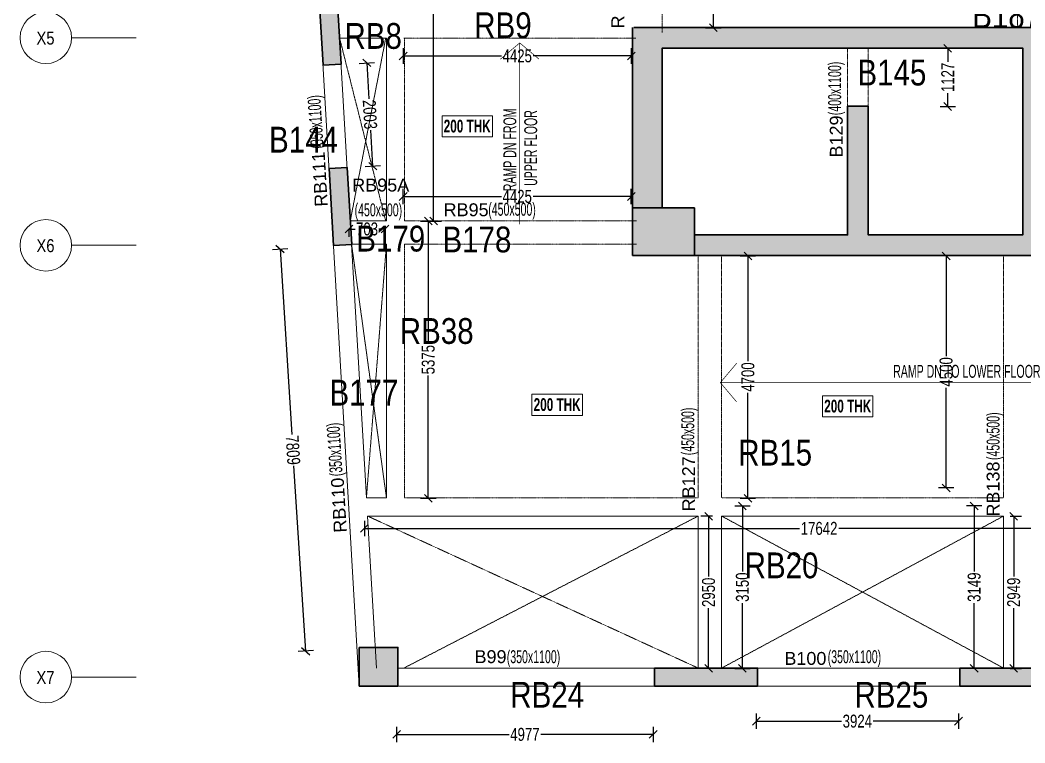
# Model space of a CAD drawing. Header units: millimetres. Extents: x 0 to 72183, y 72 to 62889.
# Drawn here: x 0 to 19496, y 4450 to 18467 of the extents above; entities that cross this region are included whole.
import ezdxf
from ezdxf.enums import TextEntityAlignment as Align

# ---------------------------------------------------------------- set-up
doc = ezdxf.new("R2010")
doc.units = ezdxf.units.MM
doc.linetypes.add('Grid Line', pattern=[2222.5, 1270, -317.5, 317.5, -317.5])
doc.linetypes.add('HIDDEN', pattern=[0.375, 0.25, -0.125])
for name, color, linetype, lineweight in [('A-FLOR-IDEN', 11, 'Continuous', 9), ('A-GRIDS', 8, 'Continuous', 9), ('A-HIDD-ABVE', 8, 'HIDDEN', 20), ('S-BEAM', 7, 'Continuous', 18), ('S-BEAM-IDEN', 2, 'Continuous', 9), ('S-COL HATCH', 9, 'Continuous', 0), ('S-COLS', 5, 'Continuous', 35), ('S-GRIDS', 8, 'Continuous', 9)]:
    doc.layers.add(name, color=color, linetype=linetype, lineweight=lineweight)
for name, color, linetype in [('Abhinav working', 6, 'Continuous'), ('Beam Nos', 7, 'Continuous'), ('changes', 7, 'Continuous')]:
    doc.layers.add(name, color=color, linetype=linetype)
doc.styles.add('Arial Narrow', font='ARIALN.TTF', dxfattribs={"height": 400})
doc.styles.add('Dim.s & Anno.(Misc.)', font='ARIALN.TTF')
doc.styles.add('SC-BBS1', font='SansSerif')
doc.styles.add('SOBHA', font='swisscl.ttf')
doc.styles.add('Swis721 LtCn BT', font='swisscl.ttf', dxfattribs={"width": 0.9, "height": 233.355162})
doc.styles.add('Swis721 LtCn BT_B', font='', dxfattribs={"width": 0.9, "height": 246.918336})
doc.styles.get('Swis721 LtCn BT_B').set_extended_font_data('Swis721 LtCn BT', bold=True)
doc.dimstyles.new('S-100', dxfattribs={"dimscale": 100, "dimtxt": 2.5, "dimasz": 1.5, "dimexe": 1.5, "dimexo": 1.5, "dimgap": 0.1, "dimtad": 0, "dimdec": 0, "dimrnd": 0.0005, "dimzin": 0, "dimdsep": 46, "dimtxsty": 'SOBHA', "dimblk": 'OBLIQUE', "dimcen": 0.09, "dimclrd": 8, "dimclre": 8, "dimclrt": 6, "dimadec": 0, "dimazin": 0, "dimtfac": 1, "dimtdec": 0, "dimtofl": 0, "dimtmove": 0, "dimatfit": 3, "dimfxl": 1.5, "dimfxlon": 1, "dimtolj": 1, "dimtzin": 0, "dimlwd": -1, "dimlwe": -1, "dimarcsym": 0})

# ---------------------------------------------------------------- blocks, each defined once
blk = doc.blocks.new('A$C0921b736')
at = {"layer": 'S-COL HATCH', "transparency": 33554687}
h = blk.add_hatch(color=256, dxfattribs=at)
h.dxf.hatch_style = 1
h.paths.add_polyline_path([(7571, 4775), (7571, 1150), (4571, 1150), (4571, 3648), (4171, 3648), (4171, 1150), (1200, 1150), (1200, 750), (10085, 750), (10085, 1150), (7971, 1150), (7971, 5175), (0, 5175), (0, 1675), (575, 1675), (575, 4775)])
h = blk.add_hatch(color=256, dxfattribs=at)
h.dxf.hatch_style = 1
h.paths.add_polyline_path([(0, 1675), (0, 750), (1200, 750), (1200, 1675)])
at = {"layer": 'S-COLS'}
for points in [[(0, 5175), (0, 1675), (575, 1675), (575, 4775), (7571, 4775), (7571, 1150), (4571, 1150), (4571, 3648), (4171, 3648), (4171, 1150), (1200, 1150), (1200, 750), (10085, 750)], [(10085, 1150), (7971, 1150), (7971, 5175), (25, 5175)]]:
    blk.add_lwpolyline(points, dxfattribs=at)
at = {"layer": 'S-COLS', "elevation": 0}
blk.add_lwpolyline([(0, 750), (1200, 750), (1200, 1675), (0, 1675)], close=True, dxfattribs=at)
blk = doc.blocks.new('A$Cb7cd9481')
at = {"layer": 'S-COL HATCH', "transparency": 33554687}
h = blk.add_hatch(color=256, dxfattribs=at)
h.dxf.hatch_style = 1
h.paths.add_polyline_path([(-13962, -536), (-13875, -2034), (-13525, -2014), (-13613, -516)])
h = blk.add_hatch(color=256, dxfattribs=at)
h.dxf.hatch_style = 1
h.paths.add_polyline_path([(-13758, -4034), (-13671, -5531), (-13321, -5511), (-13409, -4014)])
h = blk.add_hatch(color=256, dxfattribs=at)
h.dxf.hatch_style = 1
h.paths.add_polyline_path([(-12423, -14074), (-12423, -13324), (-13173, -13324), (-13173, -14074)])
h = blk.add_hatch(color=256, dxfattribs=at)
h.dxf.hatch_style = 1
h.paths.add_polyline_path([(-5446, -14074), (-5446, -13724), (-7446, -13724), (-7446, -14074)])
h = blk.add_hatch(color=256, dxfattribs=at)
h.dxf.hatch_style = 1
h.paths.add_polyline_path([(478, -14074), (478, -13724), (-1522, -13724), (-1522, -14074)])
at = {"layer": 'S-COLS', "elevation": 0}
for points in [[(-13962, -536), (-13613, -516), (-13525, -2014), (-13875, -2034)], [(-13758, -4034), (-13409, -4014), (-13321, -5511), (-13671, -5531)], [(-13173, -13324), (-12423, -13324), (-12423, -14074), (-13173, -14074)], [(-7446, -13724), (-5446, -13724), (-5446, -14074), (-7446, -14074)], [(-1522, -13724), (478, -13724), (478, -14074), (-1522, -14074)]]:
    blk.add_lwpolyline(points, close=True, dxfattribs=at)
blk = doc.blocks.new('Grid - Type 1 Structural-6743905-9TH FLOOR LVL')
at = {"layer": 'A-GRIDS'}
blk.add_circle((0, 0), 4, dxfattribs=at)
blk = doc.blocks.new('A$C45bf0ae9')
at = {"layer": 'S-GRIDS', "linetype": 'Grid Line'}
for p, q in [((-17504, -1500), (-18754, -1500)), ((-17504, -5525), (-18754, -5525)), ((-17504, -13899), (-18754, -13899))]:
    blk.add_line(p, q, dxfattribs=at)
at = {"layer": 'A-GRIDS', "xscale": 124.9999999999999, "yscale": 124.9999999999999, "zscale": 124.9999999999999, "rotation": 89.99999999999982}
for p in [(-19254, -1500), (-19254, -5525), (-19254, -13899)]:
    blk.add_blockref('Grid - Type 1 Structural-6743905-9TH FLOOR LVL', p, dxfattribs=at)
at = {"layer": 'A-GRIDS', "lineweight": 18, "char_height": 250, "width": 440.93, "attachment_point": 1, "style": 'Arial Narrow'}
for s, insert in [('X5', (-19437, -1382)), ('X6', (-19437, -5407)), ('X7', (-19437, -13781))]:
    blk.add_mtext(s, dxfattribs=dict(at, insert=insert))
blk = doc.blocks.new('_OBLIQUE')
at = {"color": 0, "linetype": 'ByBlock'}
blk.add_line((-0.5, -0.5), (0.5, 0.5), dxfattribs=at)
blk = doc.blocks.new('*D382')
at = {"layer": 'Abhinav working', "color": 8, "transparency": 16777216}
for p, q in [((6579, 17628), (6878, 17645)), ((6728, 17637), (6769, 16943)), ((6845, 15637), (6804, 16330)), ((6695, 15628), (6994, 15645))]:
    blk.add_line(p, q, dxfattribs=at)
at = {"layer": 'Defpoints', "color": 0, "transparency": 16777216}
for p in [(6203, 17606, 0), (6320, 15606, 0), (6845, 15637)]:
    blk.add_point(p, dxfattribs=at)
at = {"layer": 'Abhinav working', "color": 8, "transparency": 16777216, "xscale": 150, "yscale": 150, "zscale": 150}
for p, rotation in [((6728, 17637), 93.32691312974288), ((6845, 15637), 273.3269131297429)]:
    blk.add_blockref('_OBLIQUE', p, dxfattribs=dict(at, rotation=rotation))
at = {"layer": 'Abhinav working', "color": 6, "transparency": 16777216, "insert": (6787, 16637), "char_height": 250, "attachment_point": 5, "rotation": 273.3269, "style": 'SOBHA'}
blk.add_mtext('\\A1;2003', dxfattribs=at)
blk = doc.blocks.new('*D383')
at = {"layer": 'Abhinav working', "color": 8, "transparency": 16777216}
for p, q in [((17849, 17920), (18149, 17920)), ((17999, 17920), (17999, 17659)), ((17999, 16792), (17999, 17053)), ((17849, 16792), (18149, 16792))]:
    blk.add_line(p, q, dxfattribs=at)
at = {"layer": 'Defpoints', "color": 0, "transparency": 16777216}
for p in [(16429, 17920), (16429, 16792), (17999, 16792)]:
    blk.add_point(p, dxfattribs=at)
at = {"layer": 'Abhinav working', "color": 8, "transparency": 16777216, "xscale": 150, "yscale": 150, "zscale": 150}
for p, rotation in [((17999, 17920), 90), ((17999, 16792), 270)]:
    blk.add_blockref('_OBLIQUE', p, dxfattribs=dict(at, rotation=rotation))
at = {"layer": 'Abhinav working', "color": 6, "transparency": 16777216, "insert": (17999, 17356), "char_height": 250, "attachment_point": 5, "rotation": 90, "style": 'SOBHA'}
blk.add_mtext('\\A1;1127', dxfattribs=at)
blk = doc.blocks.new('*D401')
at = {"layer": 'Abhinav working', "color": 8, "transparency": 16777216}
for p, q in [((7860, 28613), (8160, 28613)), ((8010, 28613), (8017, 21973)), ((8024, 14570), (8017, 21210)), ((7874, 14570), (8174, 14571))]:
    blk.add_line(p, q, dxfattribs=at)
at = {"layer": 'Defpoints', "color": 0, "transparency": 16777216}
for p in [(7419, 28612), (8010, 28613), (7433, 14570)]:
    blk.add_point(p, dxfattribs=at)
at = {"layer": 'Abhinav working', "color": 8, "transparency": 16777216, "xscale": 150, "yscale": 150, "zscale": 150}
for p, rotation in [((8010, 28613), 90.05859092830411), ((8024, 14570), 270.0585909283041)]:
    blk.add_blockref('_OBLIQUE', p, dxfattribs=dict(at, rotation=rotation))
at = {"layer": 'Abhinav working', "color": 6, "transparency": 16777216, "insert": (8017, 21592), "char_height": 250, "attachment_point": 5, "rotation": 270.0586, "style": 'SOBHA'}
blk.add_mtext('\\A1;14042', dxfattribs=at)
blk = doc.blocks.new('*D402')
at = {"layer": 'Abhinav working', "color": 8, "transparency": 16777216}
for p, q in [((7770, 14570), (8070, 14570)), ((7920, 14570), (7920, 12189)), ((7920, 9195), (7920, 11576)), ((7770, 9195), (8070, 9195))]:
    blk.add_line(p, q, dxfattribs=at)
at = {"layer": 'Defpoints', "color": 0, "transparency": 16777216}
for p in [(7433, 14570, 0), (7433, 9195, 0), (7920, 9195)]:
    blk.add_point(p, dxfattribs=at)
at = {"layer": 'Abhinav working', "color": 8, "transparency": 16777216, "xscale": 150, "yscale": 150, "zscale": 150}
for p, rotation in [((7920, 14570), 90), ((7920, 9195), 270)]:
    blk.add_blockref('_OBLIQUE', p, dxfattribs=dict(at, rotation=rotation))
at = {"layer": 'Abhinav working', "color": 6, "transparency": 16777216, "insert": (7920, 11882), "char_height": 250, "attachment_point": 5, "rotation": 90, "style": 'SOBHA'}
blk.add_mtext('\\A1;5375', dxfattribs=at)
blk = doc.blocks.new('*D404')
at = {"layer": 'Abhinav working', "color": 8, "transparency": 16777216}
for p, q in [((7433, 17922), (7433, 17622)), ((7433, 17772), (9338, 17772)), ((11858, 17772), (9954, 17772)), ((11858, 17922), (11858, 17622))]:
    blk.add_line(p, q, dxfattribs=at)
at = {"layer": 'Defpoints', "color": 0, "transparency": 16777216}
for p in [(7433, 18112), (11858, 18112), (11858, 17772)]:
    blk.add_point(p, dxfattribs=at)
at = {"layer": 'Abhinav working', "color": 8, "transparency": 16777216, "xscale": 150, "yscale": 150, "zscale": 150, "rotation": 180}
blk.add_blockref('_OBLIQUE', (7433, 17772), dxfattribs=at)
at = {"layer": 'Abhinav working', "color": 8, "transparency": 16777216, "xscale": 150, "yscale": 150, "zscale": 150}
blk.add_blockref('_OBLIQUE', (11858, 17772), dxfattribs=at)
at = {"layer": 'Abhinav working', "color": 6, "transparency": 16777216, "insert": (9646, 17772), "char_height": 250, "attachment_point": 5, "style": 'SOBHA'}
blk.add_mtext('\\A1;4425', dxfattribs=at)
blk = doc.blocks.new('*D410')
at = {"layer": 'Abhinav working', "color": 8, "transparency": 16777216}
for p, q in [((13972, 13895), (14272, 13895)), ((14122, 13895), (14122, 11853)), ((14122, 9195), (14122, 11236)), ((13972, 9195), (14272, 9195))]:
    blk.add_line(p, q, dxfattribs=at)
at = {"layer": 'Defpoints', "color": 0, "transparency": 16777216}
for p in [(13583, 13895), (14122, 13895), (13583, 9195)]:
    blk.add_point(p, dxfattribs=at)
at = {"layer": 'Abhinav working', "color": 8, "transparency": 16777216, "xscale": 150, "yscale": 150, "zscale": 150}
for p, rotation in [((14122, 13895), 90), ((14122, 9195), 270)]:
    blk.add_blockref('_OBLIQUE', p, dxfattribs=dict(at, rotation=rotation))
at = {"layer": 'Abhinav working', "color": 6, "transparency": 16777216, "insert": (14122, 11545), "char_height": 250, "attachment_point": 5, "rotation": 90, "style": 'SOBHA'}
blk.add_mtext('\\A1;4700', dxfattribs=at)
blk = doc.blocks.new('*D411')
at = {"layer": 'Abhinav working', "color": 8, "transparency": 16777216}
for p, q in [((18118, 13895), (17818, 13895)), ((17968, 13895), (17968, 11953)), ((17968, 9395), (17968, 11336)), ((18118, 9395), (17818, 9395))]:
    blk.add_line(p, q, dxfattribs=at)
at = {"layer": 'Defpoints', "color": 0, "transparency": 16777216}
for p in [(17968, 13895), (19057, 13895), (19057, 9395)]:
    blk.add_point(p, dxfattribs=at)
at = {"layer": 'Abhinav working', "color": 8, "transparency": 16777216, "xscale": 150, "yscale": 150, "zscale": 150}
for p, rotation in [((17968, 13895), 90), ((17968, 9395), 270)]:
    blk.add_blockref('_OBLIQUE', p, dxfattribs=dict(at, rotation=rotation))
at = {"layer": 'Abhinav working', "color": 6, "transparency": 16777216, "insert": (17968, 11645), "char_height": 250, "attachment_point": 5, "rotation": 90, "style": 'SOBHA'}
blk.add_mtext('\\A1;4500', dxfattribs=at)
blk = doc.blocks.new('*D412')
at = {"layer": 'Abhinav working', "color": 8, "transparency": 16777216}
for p, q in [((6682, 8759), (6682, 8459)), ((6682, 8609), (15121, 8609)), ((24324, 8609), (15885, 8609)), ((24324, 8759), (24324, 8459))]:
    blk.add_line(p, q, dxfattribs=at)
at = {"layer": 'Defpoints', "color": 0, "transparency": 16777216}
for p in [(6682, 9395), (24324, 9395), (6682, 8609)]:
    blk.add_point(p, dxfattribs=at)
at = {"layer": 'Abhinav working', "color": 8, "transparency": 16777216, "xscale": 150, "yscale": 150, "zscale": 150, "rotation": 180}
blk.add_blockref('_OBLIQUE', (6682, 8609), dxfattribs=at)
at = {"layer": 'Abhinav working', "color": 8, "transparency": 16777216, "xscale": 150, "yscale": 150, "zscale": 150}
blk.add_blockref('_OBLIQUE', (24324, 8609), dxfattribs=at)
at = {"layer": 'Abhinav working', "color": 6, "transparency": 16777216, "insert": (15503, 8609), "char_height": 250, "attachment_point": 5, "style": 'SOBHA'}
blk.add_mtext('\\A1;17642', dxfattribs=at)
blk = doc.blocks.new('*D416')
at = {"layer": 'Abhinav working', "color": 8, "transparency": 16777216}
for p, q in [((13866, 9045), (14166, 9045)), ((14016, 9045), (14016, 7776)), ((14016, 5895), (14016, 7163)), ((13866, 5895), (14166, 5895))]:
    blk.add_line(p, q, dxfattribs=at)
at = {"layer": 'Defpoints', "color": 0, "transparency": 16777216}
for p in [(13583, 9045), (14016, 9045), (13583, 5895)]:
    blk.add_point(p, dxfattribs=at)
at = {"layer": 'Abhinav working', "color": 8, "transparency": 16777216, "xscale": 150, "yscale": 150, "zscale": 150}
for p, rotation in [((14016, 9045), 90), ((14016, 5895), 270)]:
    blk.add_blockref('_OBLIQUE', p, dxfattribs=dict(at, rotation=rotation))
at = {"layer": 'Abhinav working', "color": 6, "transparency": 16777216, "insert": (14016, 7470), "char_height": 250, "attachment_point": 5, "rotation": 90, "style": 'SOBHA'}
blk.add_mtext('\\A1;3150', dxfattribs=at)
blk = doc.blocks.new('*D417')
at = {"layer": 'Abhinav working', "color": 8, "transparency": 16777216}
for p, q in [((18662, 9045), (18362, 9045)), ((18512, 9045), (18512, 7777)), ((18512, 5896), (18512, 7163)), ((18662, 5896), (18362, 5896))]:
    blk.add_line(p, q, dxfattribs=at)
at = {"layer": 'Defpoints', "color": 0, "transparency": 16777216}
for p in [(19057, 9045), (18512, 5896), (19057, 5896, 0)]:
    blk.add_point(p, dxfattribs=at)
at = {"layer": 'Abhinav working', "color": 8, "transparency": 16777216, "xscale": 150, "yscale": 150, "zscale": 150}
for p, rotation in [((18512, 9045), 90), ((18512, 5896), 270)]:
    blk.add_blockref('_OBLIQUE', p, dxfattribs=dict(at, rotation=rotation))
at = {"layer": 'Abhinav working', "color": 6, "transparency": 16777216, "insert": (18512, 7470), "char_height": 250, "attachment_point": 5, "rotation": 90, "style": 'SOBHA'}
blk.add_mtext('\\A1;3149', dxfattribs=at)
blk = doc.blocks.new('*D420')
at = {"layer": 'Abhinav working', "color": 8, "transparency": 16777216}
for p, q in [((7306, 4764), (7306, 4464)), ((12283, 4764), (12283, 4464)), ((7306, 4614), (9487, 4614)), ((12283, 4614), (10102, 4614))]:
    blk.add_line(p, q, dxfattribs=at)
at = {"layer": 'Defpoints', "color": 0, "transparency": 16777216}
for p in [(7306, 5546, 0), (12283, 5546), (12283, 4614)]:
    blk.add_point(p, dxfattribs=at)
at = {"layer": 'Abhinav working', "color": 8, "transparency": 16777216, "xscale": 150, "yscale": 150, "zscale": 150, "rotation": 180}
blk.add_blockref('_OBLIQUE', (7306, 4614), dxfattribs=at)
at = {"layer": 'Abhinav working', "color": 8, "transparency": 16777216, "xscale": 150, "yscale": 150, "zscale": 150}
blk.add_blockref('_OBLIQUE', (12283, 4614), dxfattribs=at)
at = {"layer": 'Abhinav working', "color": 6, "transparency": 16777216, "insert": (9795, 4614), "char_height": 250, "attachment_point": 5, "style": 'SOBHA'}
blk.add_mtext('\\A1;4977', dxfattribs=at)
blk = doc.blocks.new('*D421')
at = {"layer": 'Abhinav working', "color": 8, "transparency": 16777216}
for p, q in [((14283, 5021), (14283, 4721)), ((18207, 5021), (18207, 4721)), ((14283, 4871), (15937, 4871)), ((18207, 4871), (16553, 4871))]:
    blk.add_line(p, q, dxfattribs=at)
at = {"layer": 'Defpoints', "color": 0, "transparency": 16777216}
for p in [(14283, 5546), (18207, 5546, 0), (18207, 4871)]:
    blk.add_point(p, dxfattribs=at)
at = {"layer": 'Abhinav working', "color": 8, "transparency": 16777216, "xscale": 150, "yscale": 150, "zscale": 150, "rotation": 180}
blk.add_blockref('_OBLIQUE', (14283, 4871), dxfattribs=at)
at = {"layer": 'Abhinav working', "color": 8, "transparency": 16777216, "xscale": 150, "yscale": 150, "zscale": 150}
blk.add_blockref('_OBLIQUE', (18207, 4871), dxfattribs=at)
at = {"layer": 'Abhinav working', "color": 6, "transparency": 16777216, "insert": (16245, 4871), "char_height": 250, "attachment_point": 5, "style": 'SOBHA'}
blk.add_mtext('\\A1;3924', dxfattribs=at)
blk = doc.blocks.new('*D294')
at = {"layer": 'Abhinav working', "color": 8, "transparency": 16777216}
for p, q in [((5194, 14033), (4895, 14014)), ((5045, 14024), (5274, 10433)), ((5543, 6231), (5313, 9822)), ((5692, 6241), (5393, 6221))]:
    blk.add_line(p, q, dxfattribs=at)
at = {"layer": 'Defpoints', "color": 0, "transparency": 16777216}
for p in [(6058, 14088, 0), (6556, 6296, 0), (5543, 6231)]:
    blk.add_point(p, dxfattribs=at)
at = {"layer": 'Abhinav working', "color": 8, "transparency": 16777216, "xscale": 150, "yscale": 150, "zscale": 150}
for p, rotation in [((5045, 14024), 93.65642405998678), ((5543, 6231), 273.6564240599868)]:
    blk.add_blockref('_OBLIQUE', p, dxfattribs=dict(at, rotation=rotation))
at = {"layer": 'Abhinav working', "color": 6, "transparency": 16777216, "insert": (5294, 10127), "char_height": 250, "attachment_point": 5, "rotation": 273.6564, "style": 'SOBHA'}
blk.add_mtext('\\A1;7809', dxfattribs=at)
blk = doc.blocks.new('*D295')
at = {"layer": 'Abhinav working', "color": 8, "transparency": 16777216}
for p, q in [((7433, 14897), (7433, 15197)), ((7433, 15047), (9338, 15047)), ((11858, 15047), (9954, 15047)), ((11858, 14897), (11858, 15197))]:
    blk.add_line(p, q, dxfattribs=at)
at = {"layer": 'Defpoints', "color": 0, "transparency": 16777216}
for p in [(11858, 15047), (7433, 14570), (11858, 14570)]:
    blk.add_point(p, dxfattribs=at)
at = {"layer": 'Abhinav working', "color": 8, "transparency": 16777216, "xscale": 150, "yscale": 150, "zscale": 150, "rotation": 180}
blk.add_blockref('_OBLIQUE', (7433, 15047), dxfattribs=at)
at = {"layer": 'Abhinav working', "color": 8, "transparency": 16777216, "xscale": 150, "yscale": 150, "zscale": 150}
blk.add_blockref('_OBLIQUE', (11858, 15047), dxfattribs=at)
at = {"layer": 'Abhinav working', "color": 6, "transparency": 16777216, "insert": (9646, 15047), "char_height": 250, "attachment_point": 5, "style": 'SOBHA'}
blk.add_mtext('\\A1;4425', dxfattribs=at)
blk = doc.blocks.new('*D296')
at = {"layer": 'Abhinav working', "color": 8, "transparency": 16777216}
for p, q in [((6380, 14420), (6380, 14266)), ((6380, 14416), (6504, 14416)), ((7083, 14416), (6959, 14416)), ((7083, 14420), (7083, 14266))]:
    blk.add_line(p, q, dxfattribs=at)
at = {"layer": 'Defpoints', "color": 0, "transparency": 16777216}
for p in [(6380, 14570), (7083, 14570), (7083, 14416)]:
    blk.add_point(p, dxfattribs=at)
at = {"layer": 'Abhinav working', "color": 8, "transparency": 16777216, "xscale": 150, "yscale": 150, "zscale": 150, "rotation": 180}
blk.add_blockref('_OBLIQUE', (6380, 14416), dxfattribs=at)
at = {"layer": 'Abhinav working', "color": 8, "transparency": 16777216, "xscale": 150, "yscale": 150, "zscale": 150}
blk.add_blockref('_OBLIQUE', (7083, 14416), dxfattribs=at)
at = {"layer": 'Abhinav working', "color": 6, "transparency": 16777216, "insert": (6732, 14416), "char_height": 250, "attachment_point": 5, "style": 'SOBHA'}
blk.add_mtext('\\A1;703', dxfattribs=at)
blk = doc.blocks.new('*D303')
at = {"layer": 'Abhinav working', "color": 8, "transparency": 16777216}
for p, q in [((13302, 21520), (13602, 21520)), ((13452, 21520), (13452, 20227)), ((13452, 18320), (13452, 19613)), ((13302, 18320), (13602, 18320))]:
    blk.add_line(p, q, dxfattribs=at)
at = {"layer": 'Defpoints', "color": 0, "transparency": 16777216}
for p in [(12433, 21520, 0), (13452, 21520), (12433, 18320)]:
    blk.add_point(p, dxfattribs=at)
at = {"layer": 'Abhinav working', "color": 8, "transparency": 16777216, "xscale": 150, "yscale": 150, "zscale": 150}
for p, rotation in [((13452, 21520), 90), ((13452, 18320), 270)]:
    blk.add_blockref('_OBLIQUE', p, dxfattribs=dict(at, rotation=rotation))
at = {"layer": 'Abhinav working', "color": 6, "transparency": 16777216, "insert": (13452, 19920), "char_height": 250, "attachment_point": 5, "rotation": 90, "style": 'SOBHA'}
blk.add_mtext('\\A1;3200', dxfattribs=at)
blk = doc.blocks.new('*D305')
at = {"layer": 'Abhinav working', "color": 8, "transparency": 16777216}
for p, q in [((13433, 8845), (13209, 8845)), ((13359, 8845), (13359, 7676)), ((13359, 5895), (13359, 7063)), ((13433, 5895), (13209, 5895))]:
    blk.add_line(p, q, dxfattribs=at)
at = {"layer": 'Defpoints', "color": 0, "transparency": 16777216}
for p in [(13583, 8845), (13359, 5895), (13583, 5895)]:
    blk.add_point(p, dxfattribs=at)
at = {"layer": 'Abhinav working', "color": 8, "transparency": 16777216, "xscale": 150, "yscale": 150, "zscale": 150}
for p, rotation in [((13359, 8845), 90), ((13359, 5895), 270)]:
    blk.add_blockref('_OBLIQUE', p, dxfattribs=dict(at, rotation=rotation))
at = {"layer": 'Abhinav working', "color": 6, "transparency": 16777216, "insert": (13359, 7370), "char_height": 250, "attachment_point": 5, "rotation": 90, "style": 'SOBHA'}
blk.add_mtext('\\A1;2950', dxfattribs=at)
blk = doc.blocks.new('*D306')
at = {"layer": 'Abhinav working', "color": 8, "transparency": 16777216}
for p, q in [((19207, 8845), (19429, 8845)), ((19279, 8845), (19279, 7677)), ((19279, 5896), (19279, 7064)), ((19207, 5896), (19429, 5896))]:
    blk.add_line(p, q, dxfattribs=at)
at = {"layer": 'Defpoints', "color": 0, "transparency": 16777216}
for p in [(19057, 8845), (19279, 8845), (19057, 5896, 0)]:
    blk.add_point(p, dxfattribs=at)
at = {"layer": 'Abhinav working', "color": 8, "transparency": 16777216, "xscale": 150, "yscale": 150, "zscale": 150}
for p, rotation in [((19279, 8845), 90), ((19279, 5896), 270)]:
    blk.add_blockref('_OBLIQUE', p, dxfattribs=dict(at, rotation=rotation))
at = {"layer": 'Abhinav working', "color": 6, "transparency": 16777216, "insert": (19279, 7370), "char_height": 250, "attachment_point": 5, "rotation": 90, "style": 'SOBHA'}
blk.add_mtext('\\A1;2949', dxfattribs=at)

msp = doc.modelspace()

# ---------------------------------------------------------------- linework, layer by layer
at = {"layer": 'A-FLOR-IDEN', "color": 8, "elevation": 0, "flags": 128}
for points in [[(9164.2, 16613.4), (9164.2, 16201.6), (8186.7, 16201.6), (8186.7, 16613.4)], [(10909.3, 11212.2), (10909.3, 10800.4), (9931.8, 10800.4), (9931.8, 11212.2)], [(16547.1, 11183.4), (16547.1, 10771.6), (15569.6, 10771.6), (15569.6, 11183.4)]]:
    msp.add_lwpolyline(points, close=True, dxfattribs=at)
at = {"layer": 'A-HIDD-ABVE', "linetype": 'HIDDEN'}
for p, q in [((7094.8, 14575), (6199.9, 18117.4)), ((7094.8, 18117.4), (6406.5, 14575)), ((6433, 14114, 0), (7109.2, 9199.8)), ((6719.7, 9199.8), (7109.2, 14125)), ((6740.1, 8849.8), (13159.2, 5899.8)), ((13159.2, 8849.8), (7444.8, 5899.8)), ((13609.2, 8849.8), (19083.3, 5899.8, 0)), ((19083.3, 8849.8, 0), (13609.2, 5899.8))]:
    msp.add_line(p, q, dxfattribs=at)
at = {"layer": 'S-BEAM', "linetype": 'HIDDEN'}
for p, q in [((12459.2, 18225), (12459.2, 21525)), ((19354.8, 18325), (19354.8, 19225)), ((7444.8, 18117.4), (11944.8, 18117.4)), ((16054.8, 16797.6), (16054.8, 17925)), ((16454.8, 16797.6), (16454.8, 17925)), ((11959.2, 14575), (7459.2, 14575)), ((11959.2, 14125), (7459.2, 14125)), ((13159.2, 13899.8), (13159.2, 9199.8)), ((13609.2, 13899.8), (13609.2, 9199.8)), ((19083.3, 13899.8), (19083.3, 9199.8))]:
    msp.add_line(p, q, dxfattribs=at)
at = {"layer": 'S-BEAM'}
for p, q in [((6199.5, 18117.4), (7109.2, 18117.4)), ((6056, 14575), (6055.5, 14575)), ((7109.2, 14575), (6406.1, 14575)), ((7109.2, 14125), (6432.4, 14125)), ((13159.2, 8849.8), (13159.2, 5899.8)), ((13609.2, 8849.8), (13609.2, 5899.8)), ((19083.3, 8849.8, 0), (19083.3, 5899.8, 0)), ((7332, 5901, 0), (12309.2, 5901)), ((18233.3, 5901, 0), (14309.2, 5901)), ((7332, 5551, 0), (12309.2, 5551)), ((18233.3, 5551, 0), (14309.2, 5551))]:
    msp.add_line(p, q, dxfattribs=at)
at = {"layer": 'S-BEAM', "ltscale": 250000, "elevation": 0}
msp.add_lwpolyline([(24469.3, 58876.2, 0.1331416), (3386.3, 60325.4), (6582, 5551)], format="xyb", dxfattribs=at)
at = {"layer": 'S-BEAM', "elevation": 0}
for points in [[(6199.5, 18117.4), (6406.1, 14575)], [(7109.2, 18117.4), (7109.2, 14575)], [(6432.4, 14125), (6719.7, 9199.8)], [(7109.2, 14125), (7109.2, 9199.8)], [(6719.7, 9199.8), (7109.2, 9199.8)], [(6740.1, 8849.8), (13159.2, 8849.8)], [(6740.1, 8849.8), (6912.3, 5899.8)], [(13609.2, 8849.8), (19083.3, 8849.8)]]:
    msp.add_lwpolyline(points, dxfattribs=at)
at = {"layer": 'S-BEAM', "linetype": 'HIDDEN', "elevation": 0}
for points in [[(7459.2, 18117.4), (7459.2, 14575)], [(7459.2, 14125), (7459.2, 9199.8)], [(7459.2, 9199.8), (13159.2, 9199.8)], [(13609.2, 9199.8), (19083.3, 9199.8)], [(6932.6, 5551), (6932.7, 5549.8)], [(7444.8, 5549.8), (7444.8, 5543.7)]]:
    msp.add_lwpolyline(points, dxfattribs=at)
at = {"layer": 'S-BEAM', "const_width": 12.5, "elevation": 0}
for points in [[(10069.8, 17708.7), (9694.8, 18025), (9319.8, 17708.7)], [(9694.8, 14507.4), (9694.8, 18025)], [(13903.2, 11062.3), (13586.9, 11437.3), (13903.2, 11812.3)], [(23222.2, 11441.6), (13587.1, 11441.6)]]:
    msp.add_lwpolyline(points, dxfattribs=at)

# ---------------------------------------------------------------- block references
at = {"layer": 'Beam Nos'}
msp.add_blockref('A$C45bf0ae9', (19754.8, 19625), dxfattribs=at)
at = {"layer": 'changes'}
msp.add_blockref('A$C0921b736', (11884.1, 13149.8), dxfattribs=at)
at = {"layer": 'S-BEAM'}
msp.add_blockref('A$Cb7cd9481', (19754.8, 19625), dxfattribs=at)

# ---------------------------------------------------------------- texts
at = {"layer": 'A-FLOR-IDEN', "color": 1, "char_height": 246.92, "width": 1155, "attachment_point": 2, "line_spacing_factor": 0.964267, "style": 'Swis721 LtCn BT_B'}
for insert in [(8675.4, 16535.4), (10420.6, 11134.1), (16058.4, 11105.3)]:
    msp.add_mtext('200 THK', dxfattribs=dict(at, insert=insert))
at = {"layer": 'Abhinav working', "char_height": 500, "attachment_point": 1, "style": 'Dim.s & Anno.(Misc.)'}
for s, insert in [('B187', (18472.9, 18812.3, 0)), ('RB9', (8812.3, 18616.8, 0)), ('RB8', (6293.8, 18409.6, 0)), ('B145', (16246.3, 17699.4, 0)), ('B144', (4830.9, 16398.2, 0)), ('B179', (6523.1, 14479.7, 0)), ('B178', (8194.8, 14463.1, 0)), ('RB38', (7367.2, 12688, 0)), ('B177', (6002.3, 11491.9, 0)), ('RB15', (13934.9, 10328.2, 0)), ('RB20', (14058.7, 8142.7, 0)), ('RB24', (9511.3, 5633.5)), ('RB25', (16189.3, 5633.5))]:
    msp.add_mtext_dynamic_manual_height_columns(s, width=21149.247, gutter_width=5423.5, heights=[0], dxfattribs=dict(at, insert=insert))
at = {"layer": 'Beam Nos', "color": 3, "style": 'SC-BBS1'}
for s, p in [('RB124', (11798.4, 18839.9)), ('B129', (16036.1, 16210.5, 0)), ('RB127', (13172.2, 9474.5)), ('RB138', (19078.1, 9373.3))]:
    msp.add_text(s, height=250, rotation=90, dxfattribs=at).set_placement(p, align=Align.BOTTOM_CENTER)
at = {"layer": 'Beam Nos', "style": 'SC-BBS1'}
for s, p in [('RB111', (6014.9, 15393.4, 0)), ('RB110', (6383.7, 9071.9, 0))]:
    msp.add_text(s, height=250, rotation=93.339, dxfattribs=at).set_placement(p, align=Align.BOTTOM_CENTER)
at = {"layer": 'Beam Nos', "color": 3, "style": 'SC-BBS1'}
for s, p in [('RB95A', (6997.7, 15068.3, 0)), ('RB95', (8654.1, 14589, 0)), ('B99', (9128.3, 5922.2, 0)), ('B100', (15236.7, 5888.4, 0))]:
    msp.add_text(s, height=250, dxfattribs=at).set_placement(p, align=Align.BOTTOM_CENTER)
at = {"layer": 'S-BEAM-IDEN', "style": 'Swis721 LtCn BT', "width": 0.8}
for s, rotation, p in [('(400x1100)', 90, (15929.3, 16623.1)), ('(350x1100)', 93.60442, (5889.7, 15982.9, 0)), ('RAMP DN FROM', 90, (9627.6, 15148.4)), ('UPPER FLOOR', 90, (10032.6, 15251)), ('(450x500)', 360, (6490.6, 14662.1)), ('(450x500)', 360, (9083.8, 14674.1)), ('(450x500)', 90, (13080, 10029.1)), ('(450x500)', 90, (19004.1, 9936.6)), ('(350x1100)', 93.60442, (6260.4, 9628.9, 0)), ('(350x1100)', 360, (9443.2, 5996.6)), ('(350x1100)', 360, (15669.7, 5996.6))]:
    msp.add_text(s, height=250, rotation=rotation, dxfattribs=at).set_placement(p)
msp.add_text('RAMP DN TO LOWER FLOOR', height=250, dxfattribs=at).set_placement((16940.1, 11531.4))

# ---------------------------------------------------------------- dimensions: what is measured, and where the dimension line sits
at = {"layer": 'Abhinav working'}
for p1, p2, distance, picture, middle in [((7433.1, 14569.8), (7418.7, 28612.2), -591.1, '*D401', (8017, 21591.6)), ((12433.1, 18319.8), (12433.1, 21519.8, 0), -1018.9, '*D303', (13452, 19919.8)), ((6203.3, 17606.2, 0), (6319.6, 15606.2, 0), 526, '*D382', (6786.6, 16636.7)), ((6058, 14088.4, 0), (6555.9, 6295.7, 0), -1015.4, '*D294', (5293.6, 10127.3))]:
    dim = msp.add_aligned_dim(p1=p1, p2=p2, distance=distance, dimstyle='S-100', dxfattribs=at)
    dim.commit()
    dim.dimension.update_dxf_attribs({"geometry": picture, "text_midpoint": middle})
for base, p1, p2, picture, middle in [((11858.1, 17771.7), (7433.1, 18112.2), (11858.1, 18112.2), '*D404', (9645.6, 17771.7)), ((11858.1, 15046.8), (7433.1, 14569.8), (11858.1, 14569.8), '*D295', (9645.6, 15046.8)), ((7083.1, 14416.2), (6380, 14569.8), (7083.1, 14569.8), '*D296', (6731.6, 14416.2)), ((6682, 8609.3), (24324, 9394.6), (6682, 9394.6), '*D412', (15503, 8609.3)), ((12283.1, 4614.2), (7305.9, 5545.7, 0), (12283.1, 5545.7), '*D420', (9794.5, 4614.2)), ((18207.2, 4871.5), (14283.1, 5545.7), (18207.2, 5545.7, 0), '*D421', (16245.1, 4871.5))]:
    dim = msp.add_linear_dim(base=base, p1=p1, p2=p2, dimstyle='S-100', dxfattribs=at)
    dim.commit()
    dim.dimension.update_dxf_attribs({"geometry": picture, "text_midpoint": middle})
for base, p1, p2, picture, middle in [((17999.5, 16792.4), (16428.8, 17919.8), (16428.8, 16792.4), '*D383', (17999.5, 17356.1)), ((7920.3, 9194.6), (7433.1, 14569.8, 0), (7433.1, 9194.6, 0), '*D402', (7920.3, 11882.2)), ((14122.3, 13894.6), (13583.1, 9194.6), (13583.1, 13894.6), '*D410', (14122.3, 11544.6)), ((17968.5, 13894.6), (19057.2, 9394.6), (19057.2, 13894.6), '*D411', (17968.5, 11644.6)), ((14016.1, 9044.6), (13583.1, 5894.6), (13583.1, 9044.6), '*D416', (14016.1, 7469.6)), ((18512.2, 5895.7), (19057.2, 9044.6), (19057.2, 5895.7, 0), '*D417', (18512.2, 7470.1)), ((13358.7, 5894.6), (13583.1, 8844.6), (13583.1, 5894.6), '*D305', (13358.7, 7369.6)), ((19278.8, 8844.6), (19057.2, 5895.7, 0), (19057.2, 8844.6, 0), '*D306', (19278.8, 7370.1))]:
    dim = msp.add_linear_dim(base=base, p1=p1, p2=p2, angle=90, dimstyle='S-100', dxfattribs=at)
    dim.commit()
    dim.dimension.update_dxf_attribs({"geometry": picture, "text_midpoint": middle})

doc.saveas('drawing.dxf')
